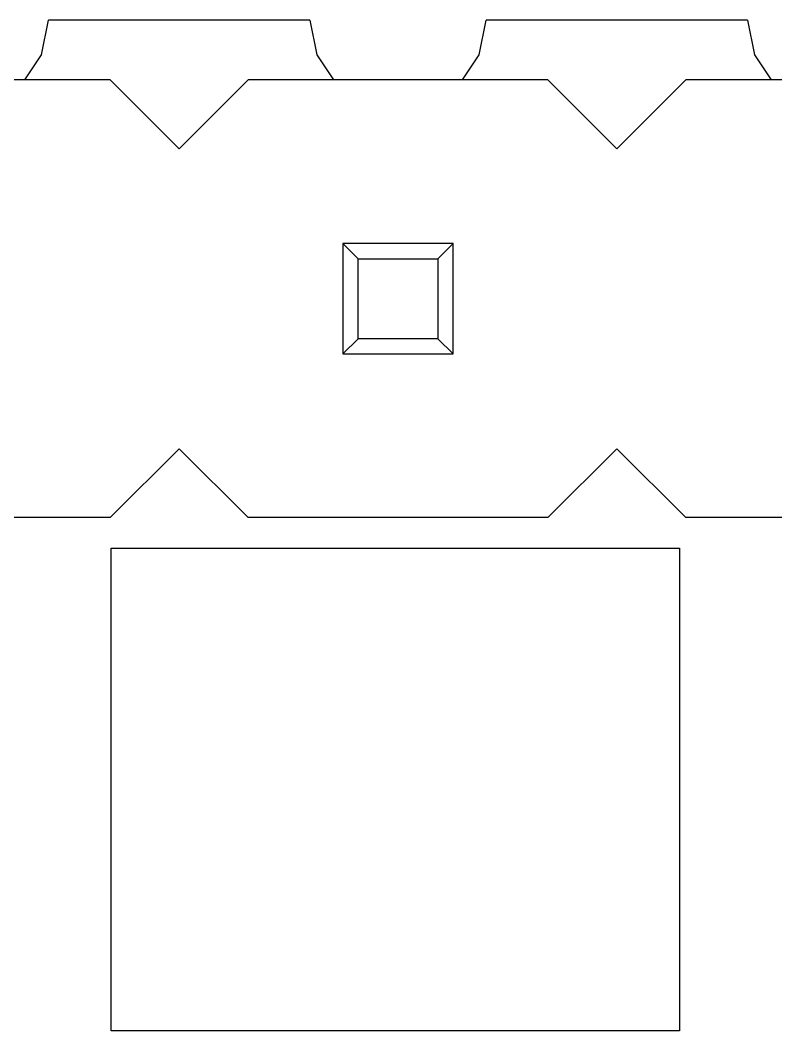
# Model space of a CAD drawing. Header units: millimetres. Extents: x 563 to 681, y 173 to 284.
# Drawn here: x 655.91 to 660.3, y 188.55 to 194.41 of the extents above; entities that cross this region are included whole.
import ezdxf

# ---------------------------------------------------------------- set-up
doc = ezdxf.new("R2010")
doc.units = ezdxf.units.MM
doc.header["$LTSCALE"] = 30.734
doc.layers.get('0').update_dxf_attribs({"linetype": 'CONTINUOUS'})

msp = doc.modelspace()

# ---------------------------------------------------------------- linework, layer by layer
at = {"linetype": 'Continuous'}
for p, q in [((656.0365, 194.2103), (656.0764, 194.411)), ((657.5945, 194.4112), (656.0764, 194.411)), ((657.5945, 194.4112), (657.6345, 194.2103)), ((658.5765, 194.2103), (658.6164, 194.4113)), ((660.1345, 194.4115), (658.6164, 194.4113)), ((660.1345, 194.4115), (660.1745, 194.2103)), ((655.9396, 194.0654), (656.0365, 194.2103)), ((657.6345, 194.2103), (657.7313, 194.0654)), ((658.4796, 194.0654), (658.5765, 194.2103)), ((660.1745, 194.2103), (660.2713, 194.0654)), ((656.4355, 194.0654), (654.6955, 194.0654)), ((656.4355, 194.0654), (656.8355, 193.6654)), ((656.8355, 193.6654), (657.2355, 194.0654)), ((658.9755, 194.0654), (657.2355, 194.0654)), ((658.9755, 194.0654), (659.3755, 193.6654)), ((659.3755, 193.6654), (659.7755, 194.0654)), ((661.5155, 194.0654), (659.7755, 194.0654)), ((658.4255, 193.1154), (657.7855, 193.1154)), ((657.7855, 193.1154), (657.7855, 192.4754)), ((657.8736, 193.0272), (657.7855, 193.1154)), ((658.4255, 193.1154), (658.3373, 193.0272)), ((658.4255, 192.4754), (658.4255, 193.1154)), ((657.8736, 193.0272), (658.3373, 193.0272)), ((657.8736, 192.5636), (657.8736, 193.0272)), ((658.3373, 193.0272), (658.3373, 192.5636)), ((657.8736, 192.5636), (657.7855, 192.4754)), ((658.3373, 192.5636), (657.8736, 192.5636)), ((658.4255, 192.4754), (658.3373, 192.5636)), ((657.7855, 192.4754), (658.4255, 192.4754)), ((656.8355, 191.9254), (656.4355, 191.5254)), ((657.2355, 191.5254), (656.8355, 191.9254)), ((659.3755, 191.9254), (658.9755, 191.5254)), ((659.7755, 191.5254), (659.3755, 191.9254)), ((656.4355, 191.5254), (654.6955, 191.5254)), ((658.9755, 191.5254), (657.2355, 191.5254)), ((661.5155, 191.5254), (659.7755, 191.5254)), ((656.4398, 191.348), (659.7399, 191.348)), ((656.4399, 188.548), (656.4398, 191.348)), ((659.7399, 191.348), (659.7399, 188.548)), ((659.7399, 188.548), (656.4399, 188.548))]:
    msp.add_line(p, q, dxfattribs=at)

doc.saveas('drawing.dxf')
